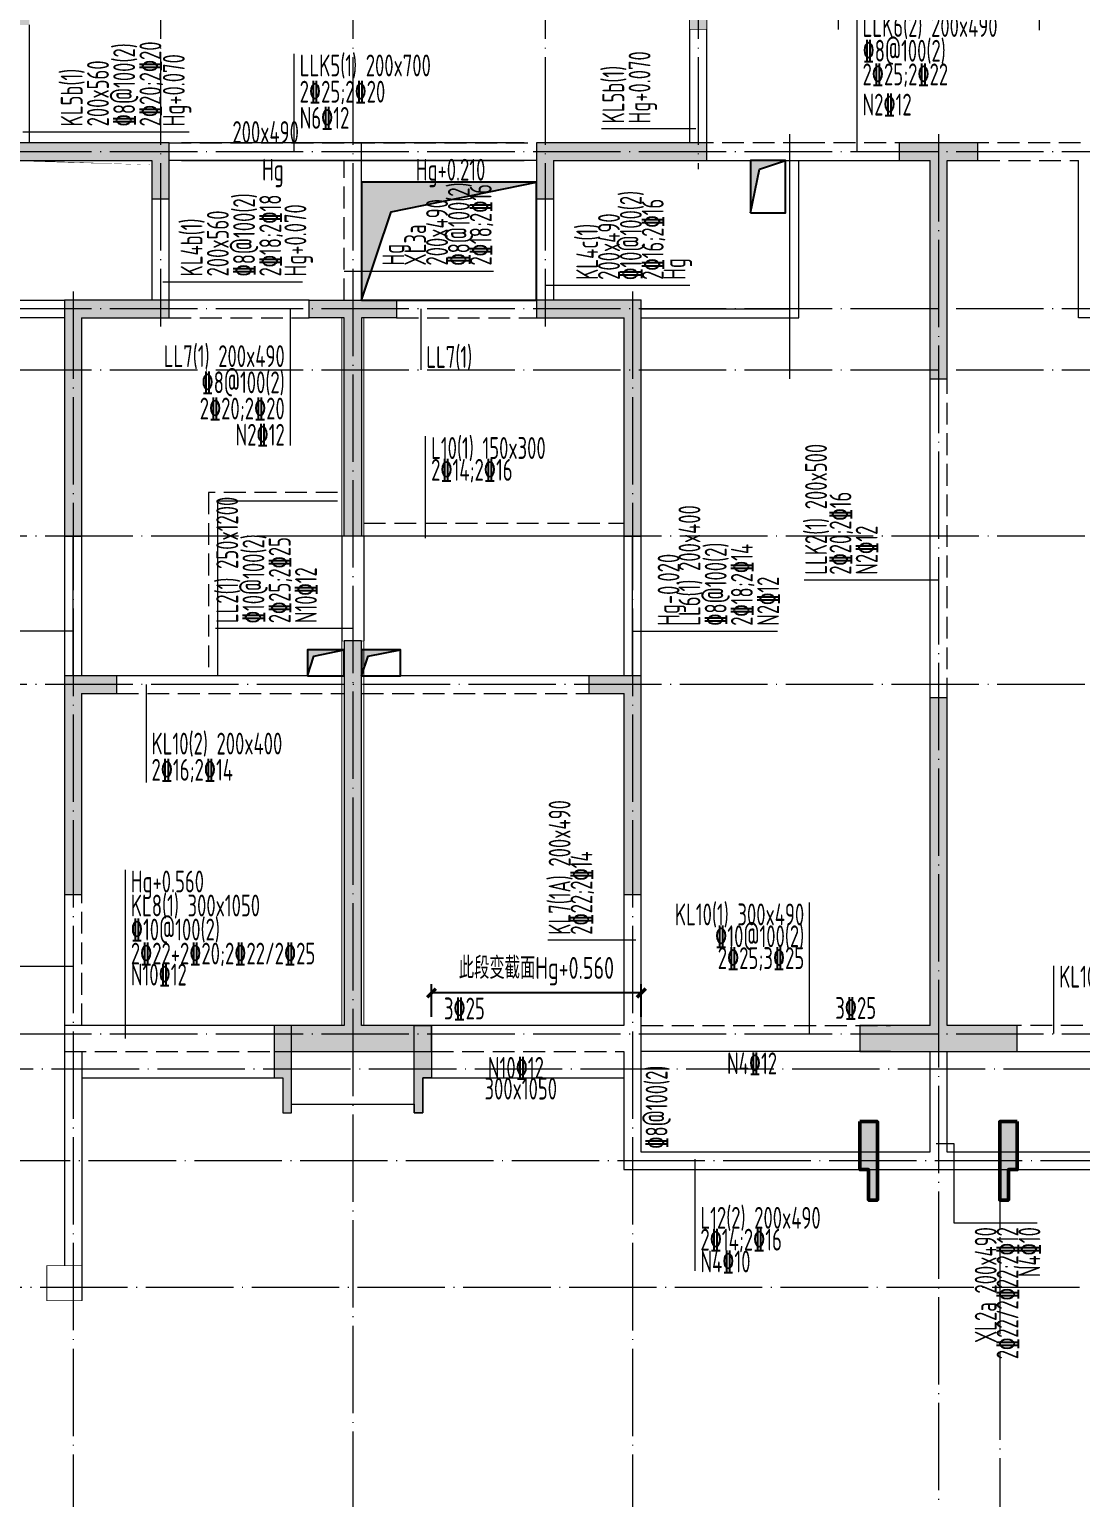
# Model space of a CAD drawing. Extents: x 5874492 to 7194610, y -939842 to -279257.
# Drawn here: x 6926946 to 6938971, y -595861 to -579057 of the extents above; entities that cross this region are included whole.
import ezdxf
from ezdxf.enums import TextEntityAlignment as Align

# ---------------------------------------------------------------- set-up
doc = ezdxf.new("R2010")
doc.units = 0
doc.header["$LTSCALE"] = 1000
doc.linetypes.add('DASH', pattern=[0.35, 0.25, -0.1])
doc.linetypes.add('DOTE', pattern=[2.4200000000000004, 2, -0.2, 0.02, -0.2])
for name, color, linetype, lineweight in [('A-墙体', 140, 'Continuous', 50), ('A-大样-填充', 8, 'Continuous', 9), ('A-轴线-塔楼', 1, 'DOTE', 9), ('A-轴线-隔墙', 41, 'DOTE', 9), ('S-基础-DQ', 6, 'Continuous', 20), ('S-墙柱-HATCH', 251, 'Continuous', 20), ('S-墙柱-WALL', 6, 'Continuous', 20), ('S-大样-HATCH', 251, 'Continuous', 20), ('S-大样-实线', 2, 'Continuous', 20), ('S-板-BEAM', 4, 'DASH', 20), ('S-板-BEAM-CON', 2, 'Continuous', 20), ('S-板-COLU', 50, 'DASH', 20), ('S-板-模板线条', 140, 'Continuous', 20), ('S-板-洞口边线', 211, 'Continuous', 20), ('S-梁-垂直集中标注', 45, 'Continuous', 20), ('S-梁-水平原位标注', 21, 'Continuous', 20), ('S-梁-水平集中标注', 191, 'Continuous', 20)]:
    doc.layers.add(name, color=color, linetype=linetype, lineweight=lineweight)
doc.layers.add('HOLE', color=5, linetype='Continuous')
doc.layers.add('HOLE_HATCH', color=9, linetype='Continuous')
doc.styles.add('TSSD_REIN_T3', font='tssdeng.shx', dxfattribs={"width": 0.7, "bigfont": 'hztxt.shx'})
doc.styles.add('样式 1', font='tssdeng.shx', dxfattribs={"width": 0.7, "bigfont": 'tssdchn.shx'})
doc.dimstyles.new('_TCH_ARCH&&100', dxfattribs={"dimtxt": 250, "dimasz": 100, "dimexe": 100, "dimexo": 100, "dimgap": 100, "dimtad": 1, "dimdec": 0, "dimzin": 0, "dimdsep": 46, "dimtxsty": 'TSSD_REIN_T3', "dimblk": 'ARCHTICK', "dimcen": 0.09, "dimclrt": 7, "dimazin": 2, "dimtfac": 1, "dimtdec": 0, "dimtix": 1, "dimtmove": 2, "dimatfit": 3, "dimfxl": 0, "dimtolj": 1, "dimtzin": 0, "dimarcsym": 0})

# ---------------------------------------------------------------- blocks, each defined once
blk = doc.blocks.new('20191023.11405152')
at = {"layer": 'S-大样-HATCH'}
h = blk.add_hatch(color=256, dxfattribs=at)
h.dxf.hatch_style = 1
h.paths.add_polyline_path([(-99.99999995809048, 0), (0, 0), (-5.774199962615967e-08, -399.9999999129213), (99.99999995809048, -399.9999999129213), (99.99999995809048, 600.0007398887537), (-99.99999995809048, 600.0007398887537)])
at = {"layer": 'S-大样-实线'}
blk.add_lwpolyline([(-99.99999995809048, 0), (0, 0), (-5.774199962615967e-08, -399.9999999129213), (99.99999995809048, -399.9999999129213), (99.99999995809048, 600.0007398887537), (-99.99999995809048, 600.0007398887537)], close=True, dxfattribs=at)
blk = doc.blocks.new('regerh')
at = {"layer": 'HOLE_HATCH', "ltscale": 0.2}
blk.add_hatch(color=256, dxfattribs=at).paths.add_polyline_path([(6621094.784033577, -519704.5655660201), (6623094.784237931, -519704.5655660201), (6621432.283653094, -520042.0651855379), (6621094.784033577, -521054.5640440916)])
at = {"layer": 'HOLE', "ltscale": 0.2}
blk.add_lwpolyline([(6621094.784033577, -521054.5640440916), (6623094.784237931, -521054.5640440916), (6623094.784237931, -519704.5655660201), (6621094.784033577, -519704.5655660201)], close=True, dxfattribs=at)
blk.add_lwpolyline([(6621094.784033577, -521054.5640440916), (6621432.283653094, -520042.0651855379), (6623094.784237931, -519704.5655660201)], dxfattribs=at)
at = {"layer": 'S-基础-DQ', "ltscale": 0.5}
for points in [[(6624294.784242421, -521254.5655239883), (6626094.782714249, -521254.5648283694), (6626094.78271424, -519454.564828361)], [(6624294.784242421, -521154.5655239883), (6625994.782714249, -521154.5648283694), (6625994.78271424, -519454.5648283615)], [(6631094.78154253, -521254.5655239883), (6629294.781736525, -521254.5641998451), (6629294.781736533, -519454.5641998367)], [(6617794.781542717, -525354.5655239837), (6617794.781542722, -523754.5655239808)], [(6624194.781542605, -525354.565523912), (6624194.781542611, -523754.5655239091)]]:
    blk.add_lwpolyline(points, dxfattribs=at)
at = {"layer": 'S-板-BEAM'}
for p, q in [((6618894.784048551, -519254.5647839743), (6623094.784048551, -519254.5647839743)), ((6626168.639112977, -519254.5634661227), (6625044.781736528, -519254.5644407477)), ((6627444.781736528, -519254.5647839743), (6626168.639192387, -519254.5634661227)), ((6629319.781879739, -519254.5628375974), (6628144.781736528, -519254.5647839743)), ((6620894.784033577, -519454.5647839743), (6618894.784048551, -519454.5647839743)), ((6620894.784033577, -521054.5640440916), (6620894.784033577, -519454.5647839743)), ((6628144.781736528, -519454.5647839743), (6629294.781736533, -519454.5641998367)), ((6623094.781736533, -519894.5655239704), (6623094.781736533, -521054.5655239704)), ((6623094.781736528, -521054.5647839708), (6621494.781736528, -521054.5647839708)), ((6618894.781736528, -521254.5647839708), (6620494.781736528, -521254.5647839708)), ((6621494.781736528, -521254.5647839708), (6623094.781736528, -521254.5647839708)), ((6627794.781542704, -525627.5445498617), (6627794.781736333, -521954.5655239704)), ((6621119.784048422, -523604.5647839699), (6624094.784048422, -523604.5647839699)), ((6618294.781736528, -525554.5647839704), (6620894.781736528, -525554.5647839704)), ((6621094.781736528, -525554.5647839704), (6623694.781736528, -525554.5647839704)), ((6617894.781736532, -529354.5647839757), (6617894.781736534, -527854.5655239704)), ((6624294.78173623, -529354.7282486942), (6627144.781542704, -529354.7282486926)), ((6631094.781736336, -529354.7282486942), (6628594.781736333, -529354.7282486926)), ((6617694.781736532, -529654.5647839757), (6620094.781736528, -529654.5647839741)), ((6621894.781736333, -529654.7282486926), (6624094.78173634, -529654.7282486943))]:
    blk.add_line(p, q, dxfattribs=at)
at = {"layer": 'S-板-BEAM-CON'}
for p, q in [((6617294.781736471, -519254.5655239704), (6617294.781736581, -517904.5655239704)), ((6624844.732943246, -517954.5655238975), (6624844.732943245, -519254.5655239704)), ((6625044.732943245, -519254.5655239704), (6625044.732943246, -517954.5655239704)), ((6621094.784033577, -521054.5640440916), (6621094.784033578, -519254.5647839743)), ((6623094.784048551, -519454.5647839743), (6621094.784033577, -519454.5647839743)), ((6625044.781736528, -519454.564440748), (6626044.780208561, -519454.5634875848)), ((6626044.780208561, -519454.5634875848), (6627444.781736528, -519454.5647839743)), ((6618694.781736531, -519894.5655239704), (6618694.781736531, -521054.5655239704)), ((6618894.781736531, -521054.5655239704), (6618894.781736531, -519894.5655239704)), ((6623294.781736533, -521054.5655239704), (6623294.781736533, -519894.5655239704)), ((6615994.26906458, -521054.5604390441), (6617694.269064792, -521054.5645356888)), ((6620494.781736528, -521054.5647839708), (6618894.781736528, -521054.5647839708)), ((6617694.269064792, -521254.5645356895), (6615795.410131548, -521254.5600767157)), ((6627594.781736333, -521954.5655239704), (6627594.781542704, -525627.5445498617)), ((6617694.782093225, -523754.5655239704), (6617694.781757515, -525354.5655239704)), ((6617894.781757515, -525354.5655239704), (6617894.782093225, -523754.5655239704)), ((6620869.781736528, -523754.5655239704), (6620869.781484745, -524954.5655239704)), ((6621119.781736528, -523754.5655239704), (6621119.781484745, -524954.5647839699)), ((6624094.784048422, -523754.5647839699), (6621119.784048422, -523754.5647839699)), ((6624094.781379842, -523754.5655239704), (6624094.781715551, -525354.5655239704)), ((6624294.781715551, -525354.5655239704), (6624294.781379842, -523754.5655239704)), ((6620894.781736528, -525354.5647839704), (6618294.781736528, -525354.5647839704)), ((6623694.781736528, -525354.5647839704), (6621094.781736528, -525354.5647839704)), ((6617694.781542509, -527854.5655239817), (6617694.780661926, -532104.5662180142)), ((6624094.781736532, -527854.5655239704), (6624094.781736535, -529354.7282486943)), ((6624294.78173674, -529654.7282486942), (6624294.781736532, -527854.5655239704)), ((6620094.781736528, -529354.5647839741), (6617694.781736532, -529354.564783976)), ((6624094.781736535, -529354.7282486943), (6621894.781736333, -529354.7282486926)), ((6617894.784048609, -529654.7282486943), (6617894.780108961, -532504.5662180142)), ((6624094.792187594, -529654.564087874), (6624094.782892648, -531004.5640878628)), ((6627144.781542704, -529654.7282486926), (6624294.78173623, -529654.7282486942)), ((6624294.782892607, -530804.5640878628), (6624294.792187579, -529654.564087874)), ((6627594.782892476, -529654.5648278594), (6627594.782892476, -530804.5640878628)), ((6627794.782892476, -530804.5640878628), (6627794.782892476, -529654.5648278594)), ((6628594.781736333, -529654.7282486926), (6631094.781736336, -529654.7282486942)), ((6627594.782892476, -530804.5640878628), (6624294.782892607, -530804.5640878628)), ((6631094.782892475, -530804.5640878628), (6627794.782892476, -530804.5640878628)), ((6624094.782892648, -531004.5640878628), (6627694.782892476, -531004.5640878628)), ((6627694.782892476, -531004.5640878628), (6631294.782892475, -531004.5640878628))]:
    blk.add_line(p, q, dxfattribs=at)
blk.add_lwpolyline([(6621094.784242419, -519704.5655660201), (6623094.784237931, -519704.5655660201)], dxfattribs=at)
at = {"layer": 'S-板-洞口边线', "linetype": 'DASH'}
blk.add_lwpolyline([(6620819.784242246, -523254.5495371673), (6619344.780471706, -523254.5495371671), (6619344.780471738, -525354.5647839817)], dxfattribs=at)
at = {"layer": 'S-板-洞口边线', "ltscale": 0.5}
blk.add_lwpolyline([(6620819.784242246, -523354.5495371673), (6619444.780471708, -523354.5495371671), (6619444.780471738, -525354.5647839817)], dxfattribs=at)
blk = doc.blocks.new('ZHOUWANG2')
at = {"layer": 'A-轴线-塔楼', "linetype": 'DOTE', "ltscale": 0.5}
for p, q in [((182246.0602966947, 135009.803520709), (182246.0602966947, 124669.5259218521)), ((184446.0602965998, 135009.8035206748), (184446.0602966985, 108020.6245052192)), ((186646.0602965998, 135009.8035206862), (186646.0602966379, 124669.5179403399)), ((188396.0602965998, 135009.8035206953), (188396.0591853736, 126469.5256727093)), ((189996.0602965998, 135009.8035207037), (189996.0602965979, 128069.523069358)), ((192296.0602965998, 135009.8035207156), (192296.0602965998, 128059.5230693601)), ((191146.0602966892, 126869.5259220183), (191146.0602966975, 108020.6245052534)), ((227437.4168482991, 126669.5259218568), (165262.4269482605, 126669.5259218568)), ((181246.0602966947, 125069.5259218521), (181246.0602966957, 108020.6245052352)), ((187646.0602965523, 125069.5179403506), (187646.0602966975, 108020.6245052355)), ((227437.4168482991, 124869.5259218568), (165262.4269482605, 124869.5259218568)), ((227437.4168482991, 124169.5259218568), (165262.4269482605, 124169.5259218568)), ((201287.8304158961, 122269.5259218568), (180501.9830198027, 122269.5259218568)), ((201287.8304158961, 120569.5259218568), (180501.9830198027, 120569.5259218568)), ((227437.4168482991, 116569.5259218569), (165262.4269482605, 116569.5259218568)), ((191846.0601870241, 115345.4060695971), (191846.0601870324, 108020.6245052534)), ((192759.3345669033, 113669.5259218569), (165262.4269482605, 113669.5259218568))]:
    blk.add_line(p, q, dxfattribs=at)
at = {"layer": 'A-轴线-隔墙', "ltscale": 0.5}
for p, q in [((189446.060296705, 124069.5259218384), (189446.0602966761, 126869.5259218521)), ((201287.8304158961, 122269.5259218568), (180501.9830198027, 122269.5259218568)), ((201360.3734389776, 116169.5259218569), (165262.4269482605, 116169.5259218568)), ((209043.5298984842, 115119.5259218535), (165262.4269482605, 115119.5259218568))]:
    blk.add_line(p, q, dxfattribs=at)
blk = doc.blocks.new('sgfdhgfjh')
at = {"layer": 'HOLE_HATCH', "ltscale": 0.5}
for points in [[(282018.5513083078, 605212.085337679), (282418.5513083115, 605212.085337679), (282118.5513083087, 605112.0853376781), (282018.5513083078, 604612.0853376919)], [(276948.3274792274, 599612.0853357936), (277368.2938160179, 599612.0853357936), (277023.3274787553, 599537.0853362659), (276948.3274792274, 599312.0853376825)], [(277568.5513083711, 599612.0853357936), (278013.7751373183, 599612.0853357936), (277643.5513078989, 599537.0853362659), (277568.5513083711, 599312.0853376825)]]:
    blk.add_hatch(color=256, dxfattribs=at).paths.add_polyline_path(points)
at = {"layer": 'HOLE', "ltscale": 0.5}
for points in [[(282018.5513083078, 604612.0853376919), (282418.5513083115, 604612.0853376919), (282418.5513083115, 605212.085337679), (282018.5513083078, 605212.085337679)], [(276948.3274792274, 599312.0853376825), (277368.2938160179, 599312.0853376825), (277368.2938160179, 599612.0853357936), (276948.3274792274, 599612.0853357936)], [(277568.5513083711, 599312.0853376825), (278013.7751373183, 599312.0853376825), (278013.7751373183, 599612.0853357936), (277568.5513083711, 599612.0853357936)]]:
    blk.add_lwpolyline(points, close=True, dxfattribs=at)
for points in [[(282018.5513083078, 604612.0853376919), (282118.5513083087, 605112.0853376781), (282418.5513083115, 605212.085337679)], [(276948.3274792274, 599312.0853376825), (277023.3274787553, 599537.0853362659), (277368.2938160179, 599612.0853357936)], [(277568.5513083711, 599312.0853376825), (277643.5513078989, 599537.0853362659), (278013.7751373183, 599612.0853357936)]]:
    blk.add_lwpolyline(points, dxfattribs=at)
blk = doc.blocks.new('_ArchTick')
at = {"color": 0, "linetype": 'ByBlock', "const_width": 0.4}
blk.add_lwpolyline([(-0.5, -0.5), (0.5, 0.5)], dxfattribs=at)
blk = doc.blocks.new('*D2384')
at = {"layer": 'Defpoints', "color": 0, "linetype": 'Continuous', "transparency": 16777216}
for p in [(6931545.630598191, -590085.4904050439), (6931545.630712721, -590456.9439924462), (6933945.630712717, -590456.9432524515)]:
    blk.add_point(p, dxfattribs=at)
at = {"layer": 'S-梁-水平集中标注', "color": 0, "linetype": 'Continuous', "lineweight": -2, "transparency": 16777216}
for p, q in [((6931545.630681889, -590356.9439924462), (6931545.630567358, -589985.4904050439)), ((6933945.630681884, -590356.9432524515), (6933945.630567353, -589985.4896650492)), ((6933945.630598187, -590085.4896650492), (6931545.630598191, -590085.4904050439))]:
    blk.add_line(p, q, dxfattribs=at)
at = {"layer": 'S-梁-水平集中标注', "color": 0, "linetype": 'Continuous', "lineweight": -2, "transparency": 16777216, "xscale": 100, "yscale": 100, "zscale": 100}
for p, rotation in [((6931545.630598191, -590085.4904050439), 180.000017666072), ((6933945.630598187, -590085.4896650492), 1.766607196529435e-05)]:
    blk.add_blockref('_ArchTick', p, dxfattribs=dict(at, rotation=rotation))
at = {"layer": 'S-梁-水平集中标注', "color": 7, "linetype": 'Continuous', "transparency": 16777216, "insert": (6932745.630521402, -589836.4515735081), "char_height": 250, "attachment_point": 5, "rotation": 1.766607195583233e-05, "style": 'TSSD_REIN_T3'}
blk.add_mtext('\\A1;此段变截面Hg+0.560', dxfattribs=at)
blk = doc.blocks.new('sgfdhgfjhgkj')
at = {"layer": 'S-板-COLU', "const_width": 10}
for points in [[(6314094.526302873, -249372.1074405641), (6314094.526302873, -248272.1074405641), (6312494.526302873, -248272.1074405641), (6312494.526302873, -245972.1074405641), (6309994.526302873, -245972.1074405641), (6309994.526302873, -248272.1074405641), (6308394.526302873, -248272.1074405641), (6308394.526302873, -249372.1074405641), (6308594.526302873, -249372.1074405641), (6308594.526302873, -248472.1074405641), (6310694.526302873, -248472.1074405641), (6310694.526302873, -248272.1074405641), (6310194.526302873, -248272.1074405641), (6310194.526302873, -246172.1074405641), (6312294.526302873, -246172.1074405641), (6312294.526302873, -248272.1074405641), (6311794.526302873, -248272.1074405641), (6311794.526302873, -248472.1074405641), (6313894.526302873, -248472.1074405641), (6313894.526302873, -249372.1074405641)], [(6300644.525784539, -250672.1067005689), (6300644.526821595, -250872.1067005668), (6302244.526303067, -250872.106651956), (6302244.526303066, -251312.1065482678), (6302444.526303066, -251312.1065482678), (6302444.526318042, -250672.1067444428)], [(6306844.526303068, -250872.1074405641), (6308594.526303068, -250872.1074405641), (6308594.526303068, -250672.1074405641), (6306644.526303068, -250672.1074405641), (6306644.526303068, -251312.1074405641), (6306844.526303068, -251312.1074405641)], [(6311144.526303068, -253372.1074405641), (6311344.526303068, -253372.1074405641), (6311344.526303068, -250872.1074405641), (6311694.526303068, -250872.1074405641), (6311694.526303068, -250672.1074405641), (6310794.526303068, -250672.1074405641), (6310794.526303068, -250872.1074405641), (6311144.526303068, -250872.1074405641)], [(6301444.526303068, -252672.1074405641), (6302444.526303066, -252672.1074405641), (6302444.526303066, -252472.1074405641), (6301244.526303068, -252472.1074405641), (6301244.526303068, -255172.1074405641), (6301444.526303068, -255172.1074405641)], [(6304669.526303068, -255172.1074405641), (6304419.526303068, -255172.1074405641), (6304419.526303068, -252672.1074405641), (6304044.526303068, -252672.1074405641), (6304044.526303068, -252472.1074405641), (6305044.526303068, -252472.1074405641), (6305044.526303068, -252672.1074405641), (6304669.526303068, -252672.1074405641)], [(6307644.526303068, -252672.1074405641), (6306644.526303068, -252672.1074405641), (6306644.526303068, -252472.1074405641), (6307844.526303068, -252472.1074405641), (6307844.526303068, -255172.1074405641), (6307644.526303068, -255172.1074405641)], [(6305444.526303068, -261072.1074405641), (6305444.526303068, -260772.1074405641), (6304669.526303068, -260772.1074405641), (6304669.526303068, -256372.1074405935), (6304419.526303068, -256372.1074405935), (6304419.526303068, -260772.1074405641), (6303644.526303068, -260772.1074405641), (6303644.526303068, -261072.1074405641)], [(6301444.526302873, -256972.1074405641), (6301844.526302873, -256972.1074405641), (6301844.526302873, -256772.1074405641), (6301244.526302873, -256772.1074405641), (6301244.526302873, -259272.1074405641), (6301444.526302873, -259272.1074405641)], [(6307644.526303068, -256972.1074405641), (6307244.526303068, -256972.1074405641), (6307244.526303068, -256772.1074405641), (6307844.526303068, -256772.1074405641), (6307844.526303068, -259272.1074405641), (6307644.526303068, -259272.1074405641)], [(6312144.526303068, -261072.1074405641), (6312144.526303068, -260772.1074405641), (6311344.526303068, -260772.1074405641), (6311344.526303068, -257022.0922192151), (6311144.526303068, -257022.0922192151), (6311144.526303068, -260772.1074405641), (6310344.526303068, -260772.1074405641), (6310344.526303068, -261072.1074405641)]]:
    blk.add_lwpolyline(points, close=True, dxfattribs=at)
blk = doc.blocks.new('sgfhgfjhgfj')
at = {"layer": 'S-墙柱-HATCH', "ltscale": 0.2}
h = blk.add_hatch(color=256, dxfattribs=at)
h.paths.add_polyline_path([(6336110.436162136, -190068.5557384125), (6336110.436162136, -195438.5557384125), (6335910.436162136, -195438.5557384125), (6335910.436162136, -194668.5557384125), (6333210.436162136, -194668.5557384125), (6333210.436162136, -194468.5557383534), (6333310.436157629, -194468.5557384125), (6335910.436162136, -194468.5557384125), (6335910.436162136, -189418.5557384125), (6336510.436162136, -189418.5557384125), (6336510.436162136, -190068.5557384125)])
h.paths.add_polyline_path([(6312710.435244238, -204868.5557384125), (6312710.435244238, -204568.5557384125), (6311910.435244238, -204568.5557384125), (6311910.435244238, -200168.5557384421), (6311710.435244238, -200168.5557384421), (6311710.435244238, -204568.5557384125), (6310910.435244238, -204568.5557384125), (6310910.435244238, -204868.5557384125)])
h.paths.add_polyline_path([(6311910.435244238, -198968.5557384125), (6311710.435244238, -198968.5557384125), (6311710.435244238, -196468.5557384125), (6311310.435244238, -196468.5557384125), (6311310.435244238, -196268.5557384125), (6312310.435244238, -196268.5557384125), (6312310.435244238, -196468.5557384125), (6311910.435244238, -196468.5557384125)])
h.paths.add_polyline_path([(6325110.435244238, -198968.5557384125), (6325310.435244238, -198968.5557384125), (6325310.435244238, -196468.5557384125), (6325710.435244238, -196468.5557384125), (6325710.435244238, -196268.5557384125), (6324710.435244238, -196268.5557384125), (6324710.435244238, -196468.5557384125), (6325110.435244238, -196468.5557384125)])
h.paths.add_polyline_path([(6324310.435244238, -204868.5557384125), (6324310.435244238, -204568.5557384125), (6325110.435244238, -204568.5557384125), (6325110.435244238, -200168.5557384125), (6325310.435244238, -200168.5557384125), (6325310.435244238, -204568.5557384125), (6326110.435244238, -204568.5557384125), (6326110.435244238, -204868.5557384125)])
h.paths.add_polyline_path([(6331360.435244238, -204868.5557384125), (6331360.435244238, -204568.5557384125), (6331810.435244238, -204568.5557384125), (6331810.435244238, -200818.5557384125), (6332010.435244238, -200818.5557384125), (6332010.435244238, -204568.5557384125), (6332810.435244238, -204568.5557384125), (6332810.435244238, -204868.5557384125)])
h.paths.add_polyline_path([(6332010.435244238, -197168.5557384125), (6331810.435244238, -197168.5557384125), (6331810.435244238, -194668.5557384125), (6331660.435244238, -194668.5557384125), (6331660.435244238, -194468.5557384125), (6332010.435244238, -194468.5557384125)])
h.paths.add_polyline_path([(6336310.435244238, -204568.5557384125), (6336110.435244238, -204568.5557384125), (6336110.435244238, -201018.5557384125), (6335910.435244238, -201018.5557384125), (6335910.435244238, -205168.5557384125), (6336310.435244238, -205168.5557384125)])
h.paths.add_polyline_path([(6336610.435244238, -197168.5557384125), (6336110.435244238, -197168.5557384125), (6336110.435244238, -199968.5557384125), (6335910.435244238, -199968.5557384125), (6335910.435244238, -196918.5557384125), (6336610.435244238, -196918.5557384125)])
h.paths.add_polyline_path([(6319410.435244238, -204868.5557384125), (6319410.435244238, -204568.5557384125), (6318610.435244238, -204568.5557384125), (6318610.435244238, -200818.5557384125), (6318410.435244238, -200818.5557384125), (6318410.435244238, -204568.5557384125), (6317610.435244238, -204568.5557384125), (6317610.435244238, -204868.5557384125)])
h.paths.add_polyline_path([(6318410.435244238, -197168.5557384125), (6318610.435244238, -197168.5557384125), (6318610.435244238, -194668.5557384125), (6318960.435244238, -194668.5557384125), (6318960.435244238, -194468.5557384125), (6318060.435244238, -194468.5557384125), (6318060.435244238, -194668.5557384125), (6318410.435244238, -194668.5557384125)])
h.paths.add_polyline_path([(6307910.434375218, -194468.5549984176), (6307910.435412274, -194668.5549984153), (6309510.435244237, -194668.5549498044), (6309510.435244236, -195108.5548461163), (6309710.435244236, -195108.5548461163), (6309710.435259212, -194468.5550422913)])
h.paths.add_polyline_path([(6314110.435244238, -194668.5557384125), (6315860.435244238, -194668.5557384125), (6315860.435244238, -194468.5557384125), (6313910.435244238, -194468.5557384125), (6313910.435244238, -195108.5557384125), (6314110.435244238, -195108.5557384125)])
h.paths.add_polyline_path([(6322910.435244238, -194668.5557384125), (6321160.435244238, -194668.5557384125), (6321160.435244238, -194468.5557384125), (6323110.435244238, -194468.5557384125), (6323110.435244238, -195108.5557384125), (6322910.435244238, -195108.5557384125)])
h.paths.add_polyline_path([(6329135.435762767, -194468.5549984176), (6329135.434725711, -194668.5549984153), (6327510.435244239, -194668.5549498044), (6327510.43524424, -195108.5548461163), (6327310.43524424, -195108.5548461163), (6327310.435229264, -194468.5550422913)])
h.paths.add_polyline_path([(6321360.435244043, -193168.5557384125), (6321360.435244043, -192068.5557384125), (6319760.435244043, -192068.5557384125), (6319760.435244043, -189768.5557384125), (6317260.435244043, -189768.5557384125), (6317260.435244043, -192068.5557384125), (6315660.435244043, -192068.5557384125), (6315660.435244043, -193168.5557384125), (6315860.435244043, -193168.5557384125), (6315860.435244043, -192268.5557384125), (6317960.435244043, -192268.5557384125), (6317960.435244043, -192068.5557384125), (6317460.435244043, -192068.5557384125), (6317460.435244043, -189968.5557384125), (6319560.435244043, -189968.5557384125), (6319560.435244043, -192068.5557384125), (6319060.435244043, -192068.5557384125), (6319060.435244043, -192268.5557384125), (6321160.435244043, -192268.5557384125), (6321160.435244043, -193168.5557384125)])
h.paths.add_polyline_path([(6307910.43526053, -191918.5557384125), (6307910.435244238, -193118.5557384125), (6308110.435244238, -193118.5557384125), (6308110.43526053, -189418.5557384125), (6305610.43526053, -189418.5557384125), (6305610.43526053, -190118.5557384125), (6305810.43526053, -190118.5557384125), (6305810.43526053, -189618.5557384125), (6307910.43526053, -189618.5557384125), (6307910.43526053, -191718.5557384125), (6305810.43526053, -191718.5557384125), (6305810.43526053, -191218.5557384125), (6305610.43526053, -191218.5557384125), (6305610.43526053, -191918.5557384125)])
h.paths.add_polyline_path([(6300910.435244232, -190068.554337326), (6300910.435244232, -195438.554337326), (6301110.435244232, -195438.554337326), (6301110.435244232, -194668.554337326), (6303810.435244232, -194668.554337326), (6303810.435244232, -194468.5543372668), (6303710.43524874, -194468.554337326), (6301110.435244232, -194468.554337326), (6301110.435244232, -189418.554337326), (6300510.435244232, -189418.554337326), (6300510.435244232, -190068.554337326)])
h.paths.add_polyline_path([(6313910.435244238, -196468.5557384125), (6314910.435244238, -196468.5557384125), (6314910.435244238, -198968.5557384125), (6315110.435244238, -198968.5557384125), (6315110.435244238, -196268.5557384125), (6313910.435244238, -196268.5557384125)])
h.paths.add_polyline_path([(6300410.435244238, -197168.5557384125), (6300910.435244238, -197168.5557384125), (6300910.435244238, -199968.5557384125), (6301110.435244238, -199968.5557384125), (6301110.435244238, -196918.5557384125), (6300410.435244238, -196918.5557384125)])
h.paths.add_polyline_path([(6295310.435244238, -204568.5557384125), (6295060.435244238, -204568.5557384125), (6295060.435244238, -197168.5557384125), (6295900.435244238, -197168.5557384125), (6295900.435244238, -196918.5557384125), (6294810.435244238, -196918.5557384125), (6294810.435244238, -205168.5557384125), (6295310.435244238, -205168.5557384125)])
h.paths.add_polyline_path([(6305660.435244238, -204868.5557384125), (6305660.435244238, -204568.5557384125), (6305210.435244238, -204568.5557384125), (6305210.435244238, -200818.5557384125), (6305010.435244238, -200818.5557384125), (6305010.435244238, -204568.5557384125), (6304210.435244238, -204568.5557384125), (6304210.435244238, -204868.5557384125)])
h.paths.add_polyline_path([(6315110.435244238, -203068.5557384125), (6315110.435244238, -200568.5557384125), (6314510.435244238, -200568.5557384125), (6314510.435244238, -200768.5557384125), (6314910.435244238, -200768.5557384125), (6314910.435244238, -203068.5557384125)])
h.paths.add_polyline_path([(6308710.435244238, -200768.5557384125), (6309110.435244238, -200768.5557384125), (6309110.435244238, -200568.5557384125), (6308510.435244238, -200568.5557384125), (6308510.435244238, -203068.5557384125), (6308710.435244238, -203068.5557384125)])
h.paths.add_polyline_path([(6308710.435244238, -196468.5557384125), (6309710.435244238, -196468.5557384125), (6309710.435244238, -196268.5557384125), (6308510.435244238, -196268.5557384125), (6308510.435244238, -198968.5557384125), (6308710.435244238, -198968.5557384125)])
h.paths.add_polyline_path([(6305010.435244238, -197168.5557384125), (6305210.435244238, -197168.5557384125), (6305210.435244238, -194668.5557384125), (6305360.435244238, -194668.5557384125), (6305360.435244238, -194468.5557384125), (6305010.435244238, -194468.5557384125)])
h.paths.add_polyline_path([(6328110.435244238, -192218.5557384125), (6330810.435244238, -192218.5557384125), (6330810.435244238, -191568.5557384125), (6330610.435244238, -191568.5557384125), (6330610.435244238, -192018.5557384125), (6328110.435244238, -192018.5557384125), (6328110.435244238, -190018.5557384125), (6330610.435244238, -190018.5557384125), (6330610.435244238, -190468.5557384125), (6330810.435244238, -190468.5557384125), (6330810.435244238, -189418.5557384125), (6330310.435244238, -189418.5557384125), (6330310.435244238, -189818.5557384125), (6327910.435244238, -189818.5557384125), (6327910.435244238, -193118.5557384125), (6328110.435244238, -193118.5557384125)])
h.paths.add_polyline_path([(6323110.435244238, -196468.5557384125), (6322110.435244238, -196468.5557384125), (6322110.435244238, -198968.5557384125), (6321910.435244238, -198968.5557384125), (6321910.435244238, -196268.5557384125), (6323110.435244238, -196268.5557384125)])
h.paths.add_polyline_path([(6341710.435244238, -204568.5557384125), (6341960.435244238, -204568.5557384125), (6341960.435244238, -197168.5557384125), (6341120.435244238, -197168.5557384125), (6341120.435244238, -196918.5557384125), (6342210.435244238, -196918.5557384125), (6342210.435244238, -205168.5557384125), (6341710.435244238, -205168.5557384125)])
h.paths.add_polyline_path([(6321910.435244238, -203068.5557384125), (6321910.435244238, -200568.5557384125), (6322510.435244238, -200568.5557384125), (6322510.435244238, -200768.5557384125), (6322110.435244238, -200768.5557384125), (6322110.435244238, -203068.5557384125)])
h.paths.add_polyline_path([(6328310.435244238, -200768.5557384125), (6327910.435244238, -200768.5557384125), (6327910.435244238, -200568.5557384125), (6328510.435244238, -200568.5557384125), (6328510.435244238, -203068.5557384125), (6328310.435244238, -203068.5557384125)])
h.paths.add_polyline_path([(6328310.435244238, -196468.5557384125), (6327310.435244238, -196468.5557384125), (6327310.435244238, -196268.5557384125), (6328510.435244238, -196268.5557384125), (6328510.435244238, -198968.5557384125), (6328310.435244238, -198968.5557384125)])
h.paths.add_polyline_path([(6300710.435244238, -204568.5557384125), (6300910.435244238, -204568.5557384125), (6300910.435244238, -201018.5557384125), (6301110.435244238, -201018.5557384125), (6301110.435244238, -205168.5557384125), (6300710.435244238, -205168.5557384125)])
at = {"layer": 'S-墙柱-WALL'}
for points in [[(6307910.434375218, -194468.5549984176), (6307910.435412274, -194668.5549984153), (6309510.435244237, -194668.5549498044), (6309510.435244236, -195108.5548461163), (6309710.435244236, -195108.5548461163), (6309710.435259212, -194468.5550422913)], [(6314110.435244238, -194668.5557384125), (6315860.435244238, -194668.5557384125), (6315860.435244238, -194468.5557384125), (6313910.435244238, -194468.5557384125), (6313910.435244238, -195108.5557384125), (6314110.435244238, -195108.5557384125)], [(6318410.435244238, -197168.5557384125), (6318610.435244238, -197168.5557384125), (6318610.435244238, -194668.5557384125), (6318960.435244238, -194668.5557384125), (6318960.435244238, -194468.5557384125), (6318060.435244238, -194468.5557384125), (6318060.435244238, -194668.5557384125), (6318410.435244238, -194668.5557384125)], [(6308710.435244238, -196468.5557384125), (6309710.435244238, -196468.5557384125), (6309710.435244238, -196268.5557384125), (6308510.435244238, -196268.5557384125), (6308510.435244238, -198968.5557384125), (6308710.435244238, -198968.5557384125)], [(6311910.435244238, -198968.5557384125), (6311710.435244238, -198968.5557384125), (6311710.435244238, -196468.5557384125), (6311310.435244238, -196468.5557384125), (6311310.435244238, -196268.5557384125), (6312310.435244238, -196268.5557384125), (6312310.435244238, -196468.5557384125), (6311910.435244238, -196468.5557384125)], [(6313910.435244238, -196468.5557384125), (6314910.435244238, -196468.5557384125), (6314910.435244238, -198968.5557384125), (6315110.435244238, -198968.5557384125), (6315110.435244238, -196268.5557384125), (6313910.435244238, -196268.5557384125)], [(6312710.435244238, -204868.5557384125), (6312710.435244238, -204568.5557384125), (6311910.435244238, -204568.5557384125), (6311910.435244238, -200168.5557384421), (6311710.435244238, -200168.5557384421), (6311710.435244238, -204568.5557384125), (6310910.435244238, -204568.5557384125), (6310910.435244238, -204868.5557384125)], [(6308710.435244238, -200768.5557384125), (6309110.435244238, -200768.5557384125), (6309110.435244238, -200568.5557384125), (6308510.435244238, -200568.5557384125), (6308510.435244238, -203068.5557384125), (6308710.435244238, -203068.5557384125)], [(6315110.435244238, -203068.5557384125), (6315110.435244238, -200568.5557384125), (6314510.435244238, -200568.5557384125), (6314510.435244238, -200768.5557384125), (6314910.435244238, -200768.5557384125), (6314910.435244238, -203068.5557384125)], [(6319410.435244238, -204868.5557384125), (6319410.435244238, -204568.5557384125), (6318610.435244238, -204568.5557384125), (6318610.435244238, -200818.5557384125), (6318410.435244238, -200818.5557384125), (6318410.435244238, -204568.5557384125), (6317610.435244238, -204568.5557384125), (6317610.435244238, -204868.5557384125)]]:
    blk.add_lwpolyline(points, close=True, dxfattribs=at)
blk = doc.blocks.new('sgjhgfjhgkjddd')
at = {"layer": 'S-墙柱-HATCH'}
for name, p in [('sgfdhgfjhgkj', (0, 0)), ('sgfhgfjhgfj', (-7265.908940976486, -56203.55170215154))]:
    blk.add_blockref(name, p, dxfattribs=at)

msp = doc.modelspace()

# ---------------------------------------------------------------- hatches: boundary and pattern name
at = {"layer": 'A-大样-填充', "ltscale": 0.5}
h = msp.add_hatch(color=256, dxfattribs=at)
h.dxf.hatch_style = 1
h.paths.add_polyline_path([(6936445.734141918, -591556.6272935814), (6936645.734141915, -591556.6272935902), (6936645.734141891, -592456.6272935544), (6936545.734141886, -592456.6272935544), (6936545.734141901, -592106.6272935595), (6936445.734141902, -592106.6272935637)])
h = msp.add_hatch(color=256, dxfattribs=at)
h.dxf.hatch_style = 1
h.paths.add_polyline_path([(6938245.734141238, -591556.6272935814), (6938045.734141241, -591556.6272935902), (6938045.734141265, -592456.6272935544), (6938145.73414127, -592456.6272935544), (6938145.734141255, -592106.6272935595), (6938245.734141254, -592106.6272935637)])

# ---------------------------------------------------------------- linework, layer by layer
at = {"layer": 'A-墙体'}
for points in [[(6936445.734141918, -591556.6272935814), (6936645.734141915, -591556.6272935902), (6936645.734141891, -592456.6272935544), (6936545.734141886, -592456.6272935544), (6936545.734141901, -592106.6272935595), (6936445.734141902, -592106.6272935637), (6936445.734141903, -591556.6272935814)], [(6938245.734141238, -591556.6272935814), (6938045.734141241, -591556.6272935902), (6938045.734141265, -592456.6272935544), (6938145.73414127, -592456.6272935544), (6938145.734141255, -592106.6272935595), (6938245.734141254, -592106.6272935637), (6938245.734141253, -591556.6272935814)]]:
    msp.add_lwpolyline(points, dxfattribs=at)
at = {"layer": 'S-板-COLU', "const_width": 10}
msp.add_lwpolyline([(6927145.73202145, -593206.6097161148), (6927545.733012265, -593206.6097161148), (6927545.733012265, -593606.6097161148), (6927145.73202145, -593606.6097161148)], close=True, dxfattribs=at)
at = {"layer": 'S-板-模板线条', "ltscale": 0.5}
for p, q in [((6927545.734251461, -591056.627303479), (6929845.734251526, -591056.6273037682)), ((6929845.734251526, -591056.6273037682), (6929845.734251527, -591456.6273034769)), ((6931445.734251476, -591456.6120821077), (6931445.734251491, -591056.612082115)), ((6931445.734251491, -591056.612082115), (6933745.734141768, -591056.6120821151)), ((6929945.734251553, -591456.6120821125), (6929945.734251553, -591356.6120821125)), ((6929945.734251553, -591356.6120821125), (6931345.734251552, -591356.612082108)), ((6931345.734251552, -591356.612082108), (6931345.734251552, -591456.6120821125)), ((6929845.734251527, -591456.6273034769), (6929945.734251553, -591456.6120821125)), ((6931345.734251552, -591456.6120821125), (6931445.734251476, -591456.6120821077))]:
    msp.add_line(p, q, dxfattribs=at)
at = {"layer": 'S-板-模板线条'}
for points in [[(6932605.734157441, -580356.6273034707), (6928685.73415743, -580356.6265635191)], [(6930455.991743355, -580356.628035123), (6928685.734267211, -580356.6113421802)], [(6928685.734119675, -580556.6265635343), (6932605.734119685, -580556.6273034861)], [(6932605.734119688, -580556.6273034707), (6928685.734119678, -580556.6265635191)], [(6930455.991743352, -580556.628035123), (6928685.734229458, -580556.6113421802)], [(6928685.734229456, -580556.6113421953), (6930455.991743352, -580556.6280351382)]]:
    msp.add_lwpolyline(points, dxfattribs=at)
at = {"layer": 'S-梁-垂直集中标注'}
for p, q in [((6926870.734136836, -580229.5398559198), (6928775.199678233, -580229.5398559198)), ((6934570.685348468, -580195.9621289952), (6933490.915564863, -580195.9621289952)), ((6928470.734107039, -581947.1224599602), (6930069.906640856, -581947.1224599603)), ((6930545.745011668, -581822.2512453294), (6932252.870903837, -581822.2512453294)), ((6932845.747157541, -581985.7974822621), (6934498.87414052, -581985.7974822621)), ((6937345.734194032, -585361.1227379461), (6935809.402578399, -585361.1227379461)), ((6927445.734188966, -585945.1859234702), (6924402.111240633, -585945.1859234702)), ((6930645.734141612, -585915.715842895), (6929074.433360022, -585915.715842895)), ((6933845.734010589, -585945.1859234702), (6935501.858181037, -585945.1859234702)), ((6933882.805345729, -589481.3213873524), (6932876.548551003, -589481.3213873524)), ((6927445.734112643, -589780.6451138679), (6924766.982326442, -589780.6451138679))]:
    msp.add_line(p, q, dxfattribs=at)
msp.add_lwpolyline([(6937319.160142494, -591806.4815476548), (6937521.706726102, -591806.4815476548), (6937521.706726102, -592714.8126072742), (6938473.86642294, -592714.8126072742)], dxfattribs=at)
at = {"layer": 'S-梁-水平集中标注'}
for p, q in [((6936413.982502039, -580456.6264145633), (6936413.982502039, -578882.9324138046)), ((6929975.135566637, -580456.6265634791), (6929975.135566637, -579334.8826336055)), ((6929929.131586725, -582256.6265634755), (6929929.131586721, -583821.3265326194)), ((6931423.368769458, -582256.6273034697), (6931423.368769457, -582954.8641742739)), ((6931478.663935599, -584881.8867310027), (6931478.663935599, -583713.5425380184)), ((6928280.182392663, -586556.6265965861), (6928280.182392663, -587675.3266222809)), ((6928043.89665714, -590606.6265873518), (6928043.89665714, -588674.7506360053)), ((6935871.254455647, -590549.7493343035), (6935871.254455647, -589051.7452872789)), ((6938662.690216471, -590549.5961100527), (6938662.690216471, -589773.7224971262)), ((6934559.081892831, -591986.916382258), (6934559.081892831, -593264.3070910726))]:
    msp.add_line(p, q, dxfattribs=at)

# ---------------------------------------------------------------- block references
at = {"color": 3}
msp.add_blockref('ZHOUWANG2', (6746199.673845068, -707126.1532253425), dxfattribs=at)
msp.add_blockref('sgfdhgfjh', (6653177.182833567, -1185768.712641172))
at = {"layer": 'S-墙柱-HATCH'}
msp.add_blockref('sgjhgfjhgkjddd', (626101.2061450612, -329684.5171415611), dxfattribs=at)
at = {"layer": 'S-大样-实线'}
msp.add_blockref('20191023.11405152', (6929845.734251719, -591056.6120821186), dxfattribs=at)
at = {"layer": 'S-大样-实线', "xscale": -1}
msp.add_blockref('20191023.11405152', (6931445.736087169, -591056.6120821186), dxfattribs=at)
at = {"layer": 'S-板-BEAM'}
msp.add_blockref('regerh', (309650.9525990468, -61102.06177949347), dxfattribs=at)

# ---------------------------------------------------------------- texts
at = {"layer": 'S-梁-垂直集中标注', "style": '样式 1', "width": 0.65}
for s, p in [('\x848@100(2)', (6928155.003081233, -580167.0398559198)), ('2\x8420;2\x8420', (6928455.003081233, -580167.0398559198)), ('200x560', (6927855.003081233, -580167.0398559198)), ('Hg+0.070', (6928722.93538819, -580167.0398559198)), ('Hg+0.070', (6934050.530949478, -580133.4621289951)), ('\x848@100(2)', (6931983.640134607, -581759.7512453294)), ('2\x8418;2\x8416', (6932233.640134607, -581759.7512453294)), ('\x8410@100(2)', (6933950.797217443, -581923.2974822621)), ('\x848@100(2)', (6929526.546247166, -581884.6224599603)), ('2\x8418;2\x8418', (6929826.546247166, -581884.6224599603)), ('Hg+0.070', (6930113.546553459, -581884.6224599603)), ('200x490', (6931733.640134607, -581759.7512453294)), ('2\x8416;2\x8416', (6934200.797217443, -581923.2974822621)), ('200x560', (6929226.546247166, -581884.6224599603)), ('200x490', (6933700.797217443, -581923.2974822621)), ('Hg', (6931233.640134607, -581759.7512453294)), ('Hg', (6934450.797217443, -581923.2974822621)), ('2\x8420;2\x8416', (6936348.509584942, -585298.6227379461)), ('N2\x8412', (6936648.509584942, -585298.6227379461)), ('\x8410@100(2)', (6929634.048744637, -585853.2158428949)), ('2\x8425;2\x8425', (6929934.048744637, -585853.2158428949)), ('\x848@100(2)', (6934921.088950268, -585882.6859234702)), ('2\x8418;2\x8414', (6935221.088950268, -585882.6859234702)), ('Hg-0.020', (6934382.706519283, -585882.6859234484)), ('N10\x8412', (6930234.048744637, -585853.2158428949)), ('N2\x8412', (6935521.088950268, -585882.6859234702))]:
    msp.add_text(s, height=250, rotation=90, dxfattribs=at).set_placement(p)
at = {"layer": 'S-梁-垂直集中标注', "color": 3, "style": '样式 1', "width": 0.65}
for s, p in [('KL5b(1)', (6927555.003081233, -580167.0398559198)), ('KL5b(1)', (6933750.530949478, -580133.4621289951)), ('KL4b(1)', (6928926.546247166, -581884.6224599603)), ('XL3a', (6931483.640134607, -581759.7512453294)), ('KL4c(1)', (6933450.797217443, -581923.2974822621)), ('LLK2(1) 200x500', (6936069.017963014, -585298.6227379461)), ('LL2(1) 250x1200', (6929334.048744637, -585853.2158428949)), ('LL6(1) 200x400', (6934621.088950268, -585882.6859234702))]:
    msp.add_text(s, height=250, rotation=90, dxfattribs=at).set_placement(p)
at = {"layer": 'S-梁-垂直集中标注', "color": 3, "linetype": 'Continuous', "style": '样式 1', "width": 0.65}
msp.add_text('KL7(1A) 200x490', height=250, rotation=90, dxfattribs=at).set_placement((6933136.163935618, -589418.8213873524))
at = {"layer": 'S-梁-垂直集中标注', "linetype": 'Continuous', "style": '样式 1', "width": 0.65}
for s, p in [('2\x8422;2\x8414', (6933386.163935618, -589418.8213873524)), ('\x848@100(2)', (6934245.163935618, -591868.3213873524))]:
    msp.add_text(s, height=250, rotation=90, dxfattribs=at).set_placement(p)
at = {"layer": 'S-梁-垂直集中标注', "color": 3, "style": '样式 1', "width": 0.65}
msp.add_text('XL2a 200x490', height=250, rotation=90, dxfattribs=at).set_placement((6938009.870412158, -592765.4983892839), align=Align.RIGHT)
at = {"layer": 'S-梁-垂直集中标注', "color": 2, "style": '样式 1', "width": 0.65}
for s, p in [('2\x8422/2\x8422;2\x8412', (6938259.870412158, -592765.4983892839)), ('N4\x8410', (6938509.870412158, -592765.4983892839))]:
    msp.add_text(s, height=250, rotation=90, dxfattribs=at).set_placement(p, align=Align.RIGHT)
at = {"layer": 'S-梁-水平原位标注', "style": '样式 1', "width": 0.65}
for s, p in [('200x490', (6929268.225986106, -580356.6265195928)), ('Hg', (6929606.541636115, -580788.0405369737)), ('Hg+0.210', (6931366.674795371, -580788.0404930874))]:
    msp.add_text(s, height=250, dxfattribs=at).set_placement(p)
at = {"layer": 'S-梁-水平原位标注', "linetype": 'Continuous', "style": '样式 1', "width": 0.65}
for s, p in [('3\x8425', (6931921.663935618, -590387.8213873524)), ('3\x8425', (6936397.940105847, -590382.017849622)), ('N10\x8412', (6932510.902684521, -591067.6528834413))]:
    msp.add_text(s, height=250, dxfattribs=at).set_placement(p, align=Align.CENTER)
msp.add_text('N4\x8412', height=250, dxfattribs=at).set_placement((6934925.985584398, -591015.713520025))
at = {"layer": 'S-梁-水平集中标注', "color": 3, "style": '样式 1', "width": 0.65}
for s, p in [('LLK6(2) 200x490', (6936476.48250204, -579142.54779842)), ('LLK5(1) 200x700', (6930037.635566637, -579594.4980182209)), ('LL7(1)', (6931485.868769457, -582930.9049165706)), ('KL10(2) 200x400', (6928342.682392663, -587356.0958530501)), ('KL8(1) 300x1050', (6928106.39665714, -589209.3660206216))]:
    msp.add_text(s, height=250, dxfattribs=at).set_placement(p)
at = {"layer": 'S-梁-水平集中标注', "style": '样式 1', "width": 0.65}
for s, p in [('\x848@100(2)', (6936476.48250204, -579425.9569415447)), ('2\x8425;2\x8422', (6936476.48250204, -579696.2933235863)), ('2\x8425;2\x8420', (6930037.635566637, -579894.4980182209)), ('N2\x8412', (6936476.48250204, -580042.54779842)), ('N6\x8412', (6930037.635566637, -580194.4980182209)), ('2\x8416;2\x8414', (6928342.682392663, -587656.0958530501)), ('Hg+0.560', (6928106.39665714, -588934.3660206216)), ('\x8410@100(2)', (6928106.39665714, -589484.3660206216)), ('2\x8422+2\x8420;2\x8422/2\x8425', (6928106.39665714, -589759.3660206216)), ('N10\x8412', (6928106.39665714, -590000.104087036)), ('KL10(1) D', (6938725.190216472, -590023.7224971262))]:
    msp.add_text(s, height=250, dxfattribs=at).set_placement(p)
at = {"layer": 'S-梁-水平集中标注', "color": 3, "style": '样式 1', "width": 0.65}
msp.add_text('LL7(1) 200x490', height=250, rotation=359.9999999998665, dxfattribs=at).set_placement((6929866.631586723, -582921.3265326197), align=Align.RIGHT)
at = {"layer": 'S-梁-水平集中标注', "style": '样式 1', "width": 0.65}
for s, p in [('\x848@100(2)', (6929866.631586723, -583221.3265326197)), ('2\x8420;2\x8420', (6929866.631586722, -583521.3265326197)), ('N2\x8412', (6929866.631586721, -583821.3265326197))]:
    msp.add_text(s, height=250, rotation=359.9999999998665, dxfattribs=at).set_placement(p, align=Align.RIGHT)
at = {"layer": 'S-梁-水平集中标注', "color": 3, "linetype": 'Continuous', "style": '样式 1', "width": 0.65}
for s, p in [('L10(1) 150x300', (6931541.163935599, -583973.1579226339)), ('L12(2) 200x490', (6934621.581892831, -592783.5378603033))]:
    msp.add_text(s, height=250, dxfattribs=at).set_placement(p)
at = {"layer": 'S-梁-水平集中标注', "linetype": 'Continuous', "style": '样式 1', "width": 0.65}
for s, p in [('2\x8414;2\x8416', (6931541.163935599, -584223.1579226339)), ('2\x8414;2\x8416', (6934621.581892831, -593033.5378603033)), ('N4\x8410', (6934621.581892831, -593283.5378603033))]:
    msp.add_text(s, height=250, dxfattribs=at).set_placement(p)
at = {"layer": 'S-梁-水平集中标注', "color": 3, "style": '样式 1', "width": 0.65}
msp.add_text('KL10(1) 300x490', height=250, dxfattribs=at).set_placement((6935808.754455647, -589311.3606718943), align=Align.RIGHT)
at = {"layer": 'S-梁-水平集中标注', "linetype": 'Continuous', "style": '样式 1', "width": 0.65}
for s, p in [('\x8410@100(2)', (6935808.754455647, -589561.3606718943)), ('2\x8425;3\x8425', (6935808.754455647, -589811.3606718943)), ('300x1050', (6932981.518628588, -591305.0353792561))]:
    msp.add_text(s, height=250, dxfattribs=at).set_placement(p, align=Align.RIGHT)

# ---------------------------------------------------------------- dimensions: what is measured, and where the dimension line sits
at = {"layer": 'S-梁-水平集中标注', "linetype": 'Continuous'}
dim = msp.add_aligned_dim(p1=(6933945.630712718, -590456.9432524514), p2=(6931545.630712722, -590456.9439924461), distance=-371.45358740214164, text='此段变截面Hg+0.560', dimstyle='_TCH_ARCH&&100', dxfattribs=at)
dim.commit()
dim.dimension.update_dxf_attribs({"geometry": '*D2384', "text_midpoint": (6932745.630521402, -589836.4515735081)})

doc.saveas('drawing.dxf')
